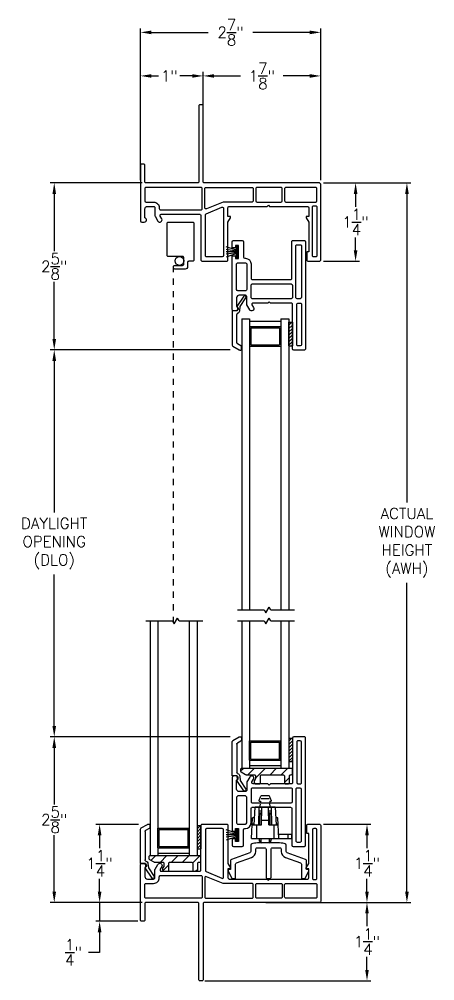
# Model space of a CAD drawing. Extents: x 135.6 to 155, y 16.5 to 43.5.
# Drawn here: x 143.44 to 150.07, y 28.18 to 43.54 of the extents above; entities that cross this region are included whole.
import ezdxf

# ---------------------------------------------------------------- set-up
doc = ezdxf.new("R2010")
doc.units = 0
doc.header["$LTSCALE"] = 0.3
doc.header["$MEASUREMENT"] = 0
doc.linetypes.add('HIDDEN2', pattern=[0.1875, 0.125, -0.0625])
for name, color, linetype in [('DIM2', 8, 'Continuous'), ('HIDDEN', 1, 'HIDDEN2'), ('IGU34$0$PART', 8, 'Continuous'), ('IM6657MI$0$PART', 7, 'Continuous'), ('PART', 7, 'Continuous'), ('SCREW', 8, 'Continuous'), ('SETAPE02$0$HATCH', 1, 'Continuous'), ('SETAPE02$0$PART', 7, 'Continuous'), ('VA5067SB$0$HATCH', 1, 'Continuous'), ('VA5067SB$0$PART', 7, 'Continuous'), ('va8908gb$0$SECTION', 7, 'Continuous'), ('VA8915$0$PART', 7, 'Continuous'), ('VX5088$0$PART', 7, 'Continuous'), ('VX5167$0$BRKAWAY', 7, 'Continuous'), ('VX5167$0$PART', 7, 'Continuous'), ('WSFIN03$0$PART', 8, 'Continuous')]:
    doc.layers.add(name, color=color, linetype=linetype)
doc.styles.add('ARCHITECTURAL', font='simplex.shx')
doc.dimstyles.new('DIM-MMSTACKED', dxfattribs={"dimscale": 0, "dimtxt": 0.125, "dimasz": 0.125, "dimexe": 0.063, "dimexo": 0.063, "dimgap": 0.07, "dimtad": 0, "dimtih": 1, "dimtoh": 1, "dimdec": 4, "dimzin": 4, "dimdsep": 46, "dimlunit": 4, "dimtxsty": 'ARCHITECTURAL', "dimcen": 0.02, "dimclrt": 7, "dimadec": 0, "dimazin": 0, "dimtfac": 0.75, "dimtdec": 4, "dimtmove": 2, "dimatfit": 3, "dimfxl": 0, "dimfrac": 1, "dimtolj": 1, "dimtzin": 4, "dimarcsym": 0})

# ---------------------------------------------------------------- blocks, each defined once
blk = doc.blocks.new('*X29')
at = {"color": 0}
for p, q in [((18.182, 6.038), (18.234, 6.09)), ((18.182, 5.985), (18.244, 6.047)), ((18.182, 5.932), (18.244, 5.994)), ((18.182, 5.879), (18.244, 5.941)), ((18.182, 5.826), (18.244, 5.888)), ((18.182, 5.773), (18.244, 5.835)), ((18.182, 5.72), (18.244, 5.782)), ((18.23, 5.715), (18.244, 5.729))]:
    blk.add_line(p, q, dxfattribs=at)
blk = doc.blocks.new('SETAPE02', base_point=(18.182, 5.715))
at = {"layer": 'SETAPE02$0$PART', "linetype": 'Continuous'}
for p, q in [((18.182, 6.09), (18.182, 5.715)), ((18.182, 6.09), (18.244, 6.09)), ((18.244, 6.09), (18.244, 5.715)), ((18.182, 5.715), (18.232, 5.715))]:
    blk.add_line(p, q, dxfattribs=at)
at = {"layer": 'SETAPE02$0$PART'}
blk.add_line((18.182, 5.715), (18.244, 5.715), dxfattribs=at)
at = {"layer": 'SETAPE02$0$HATCH'}
blk.add_blockref('*X29', (0, 0), dxfattribs=at)
blk = doc.blocks.new('WSFIN03', base_point=(1.782, 6.968))
at = {"layer": 'WSFIN03$0$PART', "linetype": 'Continuous'}
for p, q in [((1.797, 6.873), (1.797, 7.063)), ((1.797, 7.063), (1.817, 7.063)), ((1.817, 7.063), (1.817, 6.873)), ((1.817, 6.996), (1.982, 7.051)), ((1.817, 6.981), (1.982, 7.005)), ((1.817, 6.968), (1.982, 6.968)), ((1.817, 6.955), (1.982, 6.931)), ((1.817, 6.94), (1.982, 6.885)), ((1.817, 6.873), (1.797, 6.873))]:
    blk.add_line(p, q, dxfattribs=at)
at = {"layer": 'WSFIN03$0$PART'}
blk.add_line((1.817, 6.873), (1.817, 6.873), dxfattribs=at)
blk = doc.blocks.new('VA5067SB', base_point=(0.205, 0))
at = {"layer": 'VA5067SB$0$HATCH'}
h = blk.add_hatch(dxfattribs=at)
h.set_pattern_fill('ANSI31', color=256, style=0)
h.paths.add_polyline_path([(0.62, 0.225, 0.414214), (0.6, 0.245), (-0.19, 0.245, 0.414214), (-0.21, 0.225), (-0.21, 0.207, 0.267949), (-0.2, 0.189), (-0.128, 0.148, 0.131652), (-0.118, 0.145), (0.01, 0.145, -0.414214), (0.03, 0.125), (0.03, 0.086, -0.131652), (0.027, 0.076), (0.01, 0.046), (0.01, 0.02, 0.414214), (0.03, 0), (0.09, 0, 0.414214), (0.11, 0.02), (0.11, 0.125, -0.414214), (0.13, 0.145), (0.47, 0.145, -0.414214), (0.49, 0.125), (0.49, 0.02, 0.414214), (0.51, 0), (0.55, 0, 0.414214), (0.57, 0.02), (0.57, 0.125, -0.414214), (0.59, 0.145), (0.6, 0.145, 0.414214), (0.62, 0.165)])
at = {"layer": 'VA5067SB$0$PART'}
blk.add_line((-0.21, 0.225), (-0.21, 0.207), dxfattribs=at)
blk.add_lwpolyline([(-0.21, 0.207, 0.267949), (-0.2, 0.189), (-0.128, 0.148, 0.131652), (-0.118, 0.145), (0.01, 0.145, -0.414214), (0.03, 0.125), (0.03, 0.086, -0.131652), (0.027, 0.076), (0.01, 0.046), (0.01, 0.02, 0.414214), (0.03, 0), (0.09, 0, 0.414214), (0.11, 0.02), (0.11, 0.125, -0.414214), (0.13, 0.145), (0.47, 0.145, -0.414214), (0.49, 0.125), (0.49, 0.02, 0.414214), (0.51, 0), (0.55, 0, 0.414214), (0.57, 0.02), (0.57, 0.125, -0.414214), (0.59, 0.145), (0.6, 0.145, 0.414214), (0.62, 0.165), (0.62, 0.225, 0.414214), (0.6, 0.245), (-0.19, 0.245, 0.414214), (-0.21, 0.225)], format="xyb", dxfattribs=at)
blk = doc.blocks.new('BRK')
for p, q in [((0, 0), (0.424, 0)), ((0.424, 0), (0.452, -0.048)), ((0.452, -0.048), (0.505, 0.044)), ((0.53, 0), (0.505, 0.044)), ((0.53, 0), (0.911, 0))]:
    blk.add_line(p, q)
blk = doc.blocks.new('VX5088', base_point=(0.095, 1.09))
at = {"layer": 'VX5088$0$PART'}
for points in [[(0, 1.105), (0, 0.245), (0.05, 0.245), (0.05, 0.288), (0.1, 0.288), (0.1, 0.078), (0.05, 0.078), (0.05, 0.12), (0, 0.12), (0, 0.02, 0.414213), (0.02, 0), (0.16, 0, 0.414213), (0.18, 0.02), (0.18, 0.265, -0.414213), (0.2, 0.285), (0.21, 0.285, 0.414213), (0.3, 0.375), (0.3, 0.605, -0.414214), (0.32, 0.625), (0.93, 0.625, -0.414214), (0.95, 0.605), (0.95, 0.02, 0.414214), (0.97, 0), (1.15, 0, 0.414213), (1.17, 0.02), (1.17, 1.73, 0.414214), (1.15, 1.75), (0.983, 1.75, 0.414213), (0.963, 1.73), (0.963, 1.02, -0.414214), (0.943, 1), (0.61, 1), (0.59, 0.98), (0.57, 1), (0.331, 1, -0.577409), (0.314, 1.03), (0.338, 1.072, 0.999006), (0.278, 1.108), (0.233, 1.03, 0.131697), (0.23, 1.02), (0.23, 0.895, -0.414214), (0.21, 0.875), (0.11, 0.875, -0.414214), (0.07, 0.915), (0.07, 1.056, 0.33168), (0.095, 1.09, 0.414214), (0.06, 1.125), (0.02, 1.125, 0.414214)], [(0.21, 0.805), (0.09, 0.805, 0.414213), (0.07, 0.785), (0.07, 0.375, 0.414214), (0.09, 0.355), (0.21, 0.355, 0.414213), (0.23, 0.375), (0.23, 0.785, 0.414214)]]:
    blk.add_lwpolyline(points, format="xyb", close=True, dxfattribs=at)
at = {"layer": 'VX5088$0$PART', "linetype": 'Continuous'}
for points in [[(1.085, 1.685), (1.048, 1.685, 0.414214), (1.028, 1.665), (1.028, 1.02, 0.414213), (1.048, 1), (1.085, 1, 0.414214), (1.105, 1.02), (1.105, 1.665, 0.414213)], [(0.94, 0.93), (0.32, 0.93, 0.414214), (0.3, 0.91), (0.3, 0.715, 0.414214), (0.32, 0.695), (0.94, 0.695, 0.414213), (0.96, 0.715), (0.96, 0.91, 0.414214)], [(1.085, 0.93), (1.035, 0.93, 0.414214), (1.015, 0.91), (1.015, 0.09, 0.414214), (1.035, 0.07), (1.085, 0.07, 0.414214), (1.105, 0.09), (1.105, 0.91, 0.414213)]]:
    blk.add_lwpolyline(points, format="xyb", close=True, dxfattribs=at)
blk = doc.blocks.new('*D95')
at = {"color": 0, "lineweight": -2, "ltscale": 3.333333}
for p, q in [((145.371, 40.964), (145.371, 42.693)), ((146.371, 41.484), (146.371, 42.693)), ((145.546, 42.63), (145.661, 42.63)), ((146.196, 42.63), (146.001, 42.63))]:
    blk.add_line(p, q, dxfattribs=at)
at = {"color": 0, "ltscale": 3.333333}
for points in [[(145.546, 42.659), (145.546, 42.601), (145.371, 42.63)], [(146.196, 42.659), (146.196, 42.601), (146.371, 42.63)]]:
    blk.add_solid(points, dxfattribs=at)
at = {"layer": 'Defpoints', "color": 0, "ltscale": 3.333333}
for p in [(146.371, 42.63), (146.371, 41.421), (145.371, 40.901)]:
    blk.add_point(p, dxfattribs=at)
at = {"color": 7, "ltscale": 3.333333, "insert": (145.831, 42.63), "char_height": 0.175, "attachment_point": 5, "style": 'ARCHITECTURAL'}
blk.add_mtext('\\A1;1"', dxfattribs=at)
blk = doc.blocks.new('*D96')
at = {"color": 0, "lineweight": -2, "ltscale": 3.333333}
for p, q in [((146.371, 42.214), (146.371, 42.693)), ((148.247, 40.964), (148.247, 42.693)), ((146.546, 42.63), (146.968, 42.63)), ((148.072, 42.63), (147.65, 42.63))]:
    blk.add_line(p, q, dxfattribs=at)
at = {"color": 0, "ltscale": 3.333333}
for points in [[(146.546, 42.659), (146.546, 42.601), (146.371, 42.63)], [(148.072, 42.659), (148.072, 42.601), (148.247, 42.63)]]:
    blk.add_solid(points, dxfattribs=at)
at = {"layer": 'Defpoints', "color": 0, "ltscale": 3.333333}
for p in [(148.247, 42.63), (146.371, 42.151), (148.247, 40.901)]:
    blk.add_point(p, dxfattribs=at)
at = {"color": 7, "ltscale": 3.333333, "insert": (147.309, 42.63), "char_height": 0.175, "attachment_point": 5, "style": 'ARCHITECTURAL'}
blk.add_mtext('\\A1;1\\S7/8;"', dxfattribs=at)
blk = doc.blocks.new('*D97')
at = {"color": 0, "lineweight": -2, "ltscale": 3.333333}
for p, q in [((145.399, 40.921), (143.932, 40.921)), ((143.995, 40.746), (143.995, 39.833)), ((143.995, 38.43), (143.995, 39.343)), ((146.801, 38.255), (143.932, 38.255))]:
    blk.add_line(p, q, dxfattribs=at)
at = {"color": 0, "ltscale": 3.333333}
for points in [[(143.966, 40.746), (144.024, 40.746), (143.995, 40.921)], [(143.966, 38.43), (144.024, 38.43), (143.995, 38.255)]]:
    blk.add_solid(points, dxfattribs=at)
at = {"layer": 'Defpoints', "color": 0, "ltscale": 3.333333}
for p in [(145.462, 40.921), (143.995, 38.255), (146.864, 38.255)]:
    blk.add_point(p, dxfattribs=at)
at = {"color": 7, "ltscale": 3.333333, "insert": (143.995, 39.588), "char_height": 0.175, "attachment_point": 5, "style": 'ARCHITECTURAL'}
blk.add_mtext('\\A1;2\\S5/8;"', dxfattribs=at)
blk = doc.blocks.new('*D98')
at = {"color": 0, "lineweight": -2, "ltscale": 3.333333}
for p, q in [((146.801, 32.075), (143.932, 32.075)), ((143.995, 31.9), (143.995, 30.998)), ((143.995, 29.606), (143.995, 30.508)), ((145.398, 29.431), (143.932, 29.431))]:
    blk.add_line(p, q, dxfattribs=at)
at = {"color": 0, "ltscale": 3.333333}
for points in [[(143.966, 31.9), (144.024, 31.9), (143.995, 32.075)], [(143.966, 29.606), (144.024, 29.606), (143.995, 29.431)]]:
    blk.add_solid(points, dxfattribs=at)
at = {"layer": 'Defpoints', "color": 0, "ltscale": 3.333333}
for p in [(146.864, 32.075), (143.995, 29.431), (145.461, 29.431)]:
    blk.add_point(p, dxfattribs=at)
at = {"color": 7, "ltscale": 3.333333, "insert": (143.995, 30.753), "char_height": 0.175, "attachment_point": 5, "style": 'ARCHITECTURAL'}
blk.add_mtext('\\A1;2\\S5/8;"', dxfattribs=at)
blk = doc.blocks.new('*D99')
at = {"color": 0, "lineweight": -2, "ltscale": 3.333333}
for p, q in [((145.337, 30.679), (144.656, 30.679)), ((144.719, 30.504), (144.719, 30.3)), ((144.719, 29.606), (144.719, 29.81)), ((145.398, 29.431), (144.656, 29.431))]:
    blk.add_line(p, q, dxfattribs=at)
at = {"color": 0, "ltscale": 3.333333}
for points in [[(144.689, 30.504), (144.748, 30.504), (144.719, 30.679)], [(144.689, 29.606), (144.748, 29.606), (144.719, 29.431)]]:
    blk.add_solid(points, dxfattribs=at)
at = {"layer": 'Defpoints', "color": 0, "ltscale": 3.333333}
for p in [(145.4, 30.679), (144.719, 29.431), (145.461, 29.431)]:
    blk.add_point(p, dxfattribs=at)
at = {"color": 7, "ltscale": 3.333333, "insert": (144.719, 30.055), "char_height": 0.175, "attachment_point": 5, "style": 'ARCHITECTURAL'}
blk.add_mtext('\\A1;1\\S1/4;"', dxfattribs=at)
blk = doc.blocks.new('*D101')
at = {"color": 0, "lineweight": -2, "ltscale": 3.333333}
for p, q in [((148.29, 40.921), (149.685, 40.921)), ((149.622, 40.746), (149.622, 35.817)), ((149.622, 29.606), (149.622, 34.535)), ((148.289, 29.431), (149.685, 29.431))]:
    blk.add_line(p, q, dxfattribs=at)
at = {"color": 0, "ltscale": 3.333333}
for points in [[(149.593, 40.746), (149.652, 40.746), (149.622, 40.921)], [(149.593, 29.606), (149.652, 29.606), (149.622, 29.431)]]:
    blk.add_solid(points, dxfattribs=at)
at = {"layer": 'Defpoints', "color": 0, "ltscale": 3.333333}
for p in [(148.227, 40.921), (148.226, 29.431), (149.622, 29.431)]:
    blk.add_point(p, dxfattribs=at)
at = {"color": 7, "ltscale": 3.333333, "insert": (149.622, 35.176), "char_height": 0.175, "attachment_point": 5, "style": 'ARCHITECTURAL'}
blk.add_mtext('\\A1;ACTUAL\\PWINDOW\\PHEIGHT\\P(AWH)', dxfattribs=at)
blk = doc.blocks.new('*D102')
at = {"color": 0, "lineweight": -2, "ltscale": 3.333333}
for p, q in [((146.801, 38.255), (143.932, 38.255)), ((143.995, 38.08), (143.995, 35.66)), ((143.995, 32.25), (143.995, 34.67)), ((146.801, 32.075), (143.932, 32.075))]:
    blk.add_line(p, q, dxfattribs=at)
at = {"color": 0, "ltscale": 3.333333}
for points in [[(143.966, 38.08), (144.024, 38.08), (143.995, 38.255)], [(143.966, 32.25), (144.024, 32.25), (143.995, 32.075)]]:
    blk.add_solid(points, dxfattribs=at)
at = {"layer": 'Defpoints', "color": 0, "ltscale": 3.333333}
for p in [(146.864, 38.255), (143.995, 32.075), (146.864, 32.075)]:
    blk.add_point(p, dxfattribs=at)
at = {"color": 7, "ltscale": 3.333333, "insert": (143.995, 35.165), "char_height": 0.175, "attachment_point": 5, "style": 'ARCHITECTURAL'}
blk.add_mtext('\\A1;DAYLIGHT\\POPENING\\P(DLO)', dxfattribs=at)
blk = doc.blocks.new('*D103')
at = {"color": 0, "lineweight": -2, "ltscale": 3.333333}
for p, q in [((148.289, 30.681), (149.048, 30.681)), ((148.985, 30.506), (148.985, 30.301)), ((148.985, 29.606), (148.985, 29.811)), ((148.289, 29.431), (149.048, 29.431))]:
    blk.add_line(p, q, dxfattribs=at)
at = {"color": 0, "ltscale": 3.333333}
for points in [[(148.956, 30.506), (149.014, 30.506), (148.985, 30.681)], [(148.956, 29.606), (149.014, 29.606), (148.985, 29.431)]]:
    blk.add_solid(points, dxfattribs=at)
at = {"layer": 'Defpoints', "color": 0, "ltscale": 3.333333}
for p in [(148.226, 30.681), (148.226, 29.431), (148.985, 29.431)]:
    blk.add_point(p, dxfattribs=at)
at = {"color": 7, "ltscale": 3.333333, "insert": (148.985, 30.056), "char_height": 0.175, "attachment_point": 5, "style": 'ARCHITECTURAL'}
blk.add_mtext('\\A1;1\\S1/4;"', dxfattribs=at)
blk = doc.blocks.new('*D104')
at = {"color": 0, "lineweight": -2, "ltscale": 3.333333}
for p, q in [((148.29, 40.921), (148.866, 40.921)), ((148.803, 40.746), (148.803, 40.541)), ((148.803, 39.846), (148.803, 40.051)), ((148.29, 39.671), (148.866, 39.671))]:
    blk.add_line(p, q, dxfattribs=at)
at = {"color": 0, "ltscale": 3.333333}
for points in [[(148.774, 40.746), (148.832, 40.746), (148.803, 40.921)], [(148.774, 39.846), (148.832, 39.846), (148.803, 39.671)]]:
    blk.add_solid(points, dxfattribs=at)
at = {"layer": 'Defpoints', "color": 0, "ltscale": 3.333333}
for p in [(148.227, 40.921), (148.227, 39.671), (148.803, 39.671)]:
    blk.add_point(p, dxfattribs=at)
at = {"color": 7, "ltscale": 3.333333, "insert": (148.803, 40.296), "char_height": 0.175, "attachment_point": 5, "style": 'ARCHITECTURAL'}
blk.add_mtext('\\A1;1\\S1/4;"', dxfattribs=at)
blk = doc.blocks.new('A$C385A3BBA')
at = {"layer": 'VA8915$0$PART'}
blk.add_lwpolyline([(-0.605, -0.425), (-0.645, -0.425), (-0.645, -0.445), (-0.585, -0.57), (-0.525, -0.57), (-0.525, -0.339, -0.315299), (-0.512, -0.32), (-0.27, -0.232, 0.315299), (-0.204, -0.138), (-0.204, -0.1, -0.414214), (-0.184, -0.08), (-0.06, -0.08, -0.414214), (-0.04, -0.1), (-0.04, -0.55, 0.414214), (-0.02, -0.57), (0.02, -0.57, 0.414214), (0.04, -0.55), (0.04, -0.1, -0.414214), (0.06, -0.08), (0.184, -0.08, -0.414214), (0.204, -0.1), (0.204, -0.138, 0.315299), (0.27, -0.232), (0.512, -0.32, -0.315299), (0.525, -0.339), (0.525, -0.57), (0.585, -0.57), (0.645, -0.445), (0.645, -0.425), (0.605, -0.425), (0.605, -0.283, 0.315299), (0.592, -0.264), (0.297, -0.157, -0.315299), (0.284, -0.138), (0.284, -0.048, 0.366701), (0.251, -0.008, 0.041247), (0.149, 0), (-0.149, 0, 0.041247), (-0.251, -0.008, 0.366701), (-0.284, -0.048), (-0.284, -0.138, -0.315299), (-0.297, -0.157), (-0.592, -0.264, 0.315299), (-0.605, -0.283)], format="xyb", close=True, dxfattribs=at)
blk = doc.blocks.new('*D105')
at = {"color": 0, "lineweight": -2, "ltscale": 3.333333}
for p, q in [((147.372, 29.431), (149.048, 29.431)), ((148.985, 29.256), (148.985, 29.051)), ((148.985, 28.356), (148.985, 28.561)), ((146.399, 28.181), (149.048, 28.181))]:
    blk.add_line(p, q, dxfattribs=at)
at = {"color": 0, "ltscale": 3.333333}
for points in [[(148.956, 29.256), (149.014, 29.256), (148.985, 29.431)], [(148.956, 28.356), (149.014, 28.356), (148.985, 28.181)]]:
    blk.add_solid(points, dxfattribs=at)
at = {"layer": 'Defpoints', "color": 0, "ltscale": 3.333333}
for p in [(147.309, 29.431), (148.985, 29.431), (146.336, 28.181)]:
    blk.add_point(p, dxfattribs=at)
at = {"color": 7, "ltscale": 3.333333, "insert": (148.985, 28.806), "char_height": 0.175, "attachment_point": 5, "style": 'ARCHITECTURAL'}
blk.add_mtext('\\A1;1\\S1/4;"', dxfattribs=at)
blk = doc.blocks.new('VX5167', base_point=(-0.355, 6.812))
at = {"layer": 'VX5167$0$BRKAWAY'}
blk.add_lwpolyline([(0.57, 6.222, 0.414214), (0.55, 6.202), (0.55, 4.992, -0.414214), (0.53, 4.972), (0.5, 4.972, -0.414214), (0.48, 4.992), (0.48, 6.202, 0.414214), (0.46, 6.222)], format="xyb", dxfattribs=at)
at = {"layer": 'VX5167$0$PART'}
blk.add_lwpolyline([(0.46, 6.222), (-0.36, 6.222, 0.414214), (-0.38, 6.202), (-0.38, 5.942, -0.414214), (-0.4, 5.922), (-0.43, 5.922, -0.414214), (-0.45, 5.942), (-0.45, 6.827, -0.414213), (-0.43, 6.847), (-0.39, 6.847, -0.86489), (-0.38, 6.779), (-0.38, 6.637, 0.414214), (-0.34, 6.597), (-0.24, 6.597, 0.414214), (-0.22, 6.617), (-0.22, 6.742, -0.131697), (-0.217, 6.752), (-0.172, 6.83, -0.999006), (-0.111, 6.795), (-0.136, 6.752, 0.577409), (-0.119, 6.722), (0.495, 6.722, 0.414214), (0.515, 6.742), (0.515, 7.452, -0.414214), (0.535, 7.472), (0.925, 7.472, -0.414214), (0.945, 7.452), (0.945, 6.847), (0.985, 6.777), (0.985, 6.757), (0.945, 6.757), (0.945, 6.617, 0.414214), (0.965, 6.597), (1.57, 6.597), (1.59, 6.577), (1.61, 6.597), (2.215, 6.597, 0.414213), (2.235, 6.617), (2.235, 6.757), (2.195, 6.757), (2.195, 6.777), (2.235, 6.847), (2.235, 7.322), (2.205, 7.322), (2.205, 7.452, -0.414214), (2.225, 7.472), (2.405, 7.472, -0.414214), (2.425, 7.452), (2.425, 6.242, -0.414214), (2.405, 6.222), (0.57, 6.222)], format="xyb", dxfattribs=at)
blk.add_lwpolyline([(0.605, 7.402, 0.414214), (0.585, 7.382), (0.585, 6.735, 0.299454), (0.598, 6.717), (0.848, 6.609, 0.539108), (0.875, 6.628), (0.875, 7.382, 0.414213), (0.855, 7.402)], format="xyb", close=True, dxfattribs=at)
at = {"layer": 'VX5167$0$PART', "linetype": 'Continuous'}
for points in [[(2.345, 7.402), (2.315, 7.402, 0.414214), (2.295, 7.382), (2.295, 6.607, 0.414214), (2.315, 6.587), (2.345, 6.587, 0.414214), (2.365, 6.607), (2.365, 7.382, 0.414214)], [(-0.38, 6.312), (-0.38, 6.507, -0.414214), (-0.36, 6.527), (-0.24, 6.527, 0.414214), (-0.15, 6.617), (-0.15, 6.632, -0.414214), (-0.13, 6.652), (0.515, 6.652, -0.414214), (0.535, 6.632), (0.535, 6.312, -0.414214), (0.515, 6.292), (-0.36, 6.292, -0.414214)], [(1.33, 6.292, 0.414214), (1.35, 6.312), (1.35, 6.507, 0.414214), (1.33, 6.527), (0.871, 6.527), (0.603, 6.634, 0.539108), (0.575, 6.616), (0.575, 6.312, 0.414214), (0.595, 6.292)], [(1.39, 6.312), (1.39, 6.507, -0.414214), (1.41, 6.527), (1.79, 6.527, -0.414214), (1.81, 6.507), (1.81, 6.312, -0.414214), (1.79, 6.292), (1.41, 6.292, -0.414214)], [(1.85, 6.312), (1.85, 6.507, -0.414214), (1.87, 6.527), (2.345, 6.527, -0.414214), (2.365, 6.507), (2.365, 6.312, -0.414214), (2.345, 6.292), (1.87, 6.292, -0.414214)]]:
    blk.add_lwpolyline(points, format="xyb", close=True, dxfattribs=at)
blk = doc.blocks.new('*D106')
at = {"color": 0, "lineweight": -2, "ltscale": 3.333333}
for p, q in [((144.719, 29.606), (144.719, 29.781)), ((145.398, 29.431), (144.656, 29.431)), ((144.719, 29.431), (144.719, 29.131)), ((145.328, 29.131), (144.656, 29.131)), ((144.719, 28.956), (144.719, 28.634)), ((144.719, 28.634), (144.544, 28.634))]:
    blk.add_line(p, q, dxfattribs=at)
at = {"color": 0, "ltscale": 3.333333}
for points in [[(144.689, 29.606), (144.748, 29.606), (144.719, 29.431)], [(144.689, 28.956), (144.748, 28.956), (144.719, 29.131)]]:
    blk.add_solid(points, dxfattribs=at)
at = {"layer": 'Defpoints', "color": 0, "ltscale": 3.333333}
for p in [(144.719, 29.431), (145.461, 29.431), (145.391, 29.131)]:
    blk.add_point(p, dxfattribs=at)
at = {"color": 7, "ltscale": 3.333333, "insert": (144.303, 28.634), "char_height": 0.175, "attachment_point": 5, "style": 'ARCHITECTURAL'}
blk.add_mtext('\\A1;\\S1/4;"', dxfattribs=at)
blk = doc.blocks.new('va8908gb')
at = {"layer": 'va8908gb$0$SECTION', "linetype": 'Continuous'}
for p, q in [((-0.08, 0.638), (-0.08, 0.597)), ((-0.053, 0.648), (-0.07, 0.648)), ((0.056, 0.588), (-0.043, 0.646)), ((-0.07, 0.58), (-0.015, 0.548)), ((-0.005, 0.531), (-0.005, 0.079)), ((0.066, 0.023), (0.066, 0.571)), ((-0.052, 0.021), (-0.061, -0.049)), ((-0.019, -0.031), (-0.013, 0.023)), ((-0.013, 0.023), (0.066, 0.023)), ((-0.061, -0.049), (-0.15, -0.188)), ((-0.12, -0.212), (-0.005, -0.049)), ((-0.005, -0.049), (-0.019, -0.031))]:
    blk.add_line(p, q, dxfattribs=at)
for centre, radius, start, end in [((-0.07, 0.638), 0.01, 90, 180), ((-0.053, 0.628), 0.02, 60, 90), ((-0.06, 0.597), 0.02, 180, 240), ((-0.025, 0.531), 0.02, 0, 60), ((0.046, 0.571), 0.02, 0, 60), ((-0.005, 0.015), 0.047, 106.5434, 173.2678), ((-0.025, 0.079), 0.02, 286.5434, 0), ((-0.134, -0.198), 0.0195, 145.2774, 314.15)]:
    blk.add_arc(centre, radius, start, end, dxfattribs=at)
blk = doc.blocks.new('*D107')
at = {"color": 0, "lineweight": -2, "ltscale": 3.333333}
for p, q in [((145.371, 41.264), (145.371, 43.389)), ((145.546, 43.326), (146.451, 43.326)), ((148.071, 43.326), (147.166, 43.326)), ((148.246, 40.964), (148.246, 43.389))]:
    blk.add_line(p, q, dxfattribs=at)
at = {"color": 0, "ltscale": 3.333333}
for points in [[(145.546, 43.355), (145.546, 43.296), (145.371, 43.326)], [(148.071, 43.355), (148.071, 43.296), (148.246, 43.326)]]:
    blk.add_solid(points, dxfattribs=at)
at = {"layer": 'Defpoints', "color": 0, "ltscale": 3.333333}
for p in [(148.246, 43.326), (145.371, 41.201), (148.246, 40.901)]:
    blk.add_point(p, dxfattribs=at)
at = {"color": 7, "ltscale": 3.333333, "insert": (146.809, 43.326), "char_height": 0.175, "attachment_point": 5, "style": 'ARCHITECTURAL'}
blk.add_mtext('\\A1;2\\S7/8;"', dxfattribs=at)

msp = doc.modelspace()

# ---------------------------------------------------------------- linework, layer by layer
at = {"layer": 'HIDDEN'}
msp.add_line((145.8999, 33.8953), (145.8971, 39.5537), dxfattribs=at)
at = {"layer": 'IGU34$0$PART', "linetype": 'Continuous'}
for p, q in [((146.9864, 38.7528), (147.1114, 38.7528)), ((146.9864, 38.7528), (146.9864, 34.1045)), ((147.1114, 38.7528), (147.1114, 34.1045)), ((147.1114, 38.7128), (147.6114, 38.7128)), ((147.6114, 38.7528), (147.6114, 34.1045)), ((147.6114, 38.7528), (147.7364, 38.7528)), ((147.7364, 38.7528), (147.7364, 34.1045)), ((147.1114, 38.6278), (147.1114, 38.3158)), ((147.1114, 38.6278), (147.6114, 38.6278)), ((147.1314, 38.6078), (147.5914, 38.6078)), ((147.1314, 38.6078), (147.1314, 38.3358)), ((147.5914, 38.6078), (147.5914, 38.3358)), ((147.6114, 38.6278), (147.6114, 38.3158)), ((147.1114, 38.3158), (147.6114, 38.3158)), ((147.1314, 38.3358), (147.5914, 38.3358)), ((146.9864, 33.9282), (146.9864, 31.5768)), ((147.1114, 33.9282), (147.1114, 31.5768)), ((147.6114, 33.9282), (147.6114, 31.5768)), ((147.7364, 33.9282), (147.7364, 31.5768)), ((147.1114, 31.7018), (147.1114, 32.0138)), ((147.1114, 32.0138), (147.6114, 32.0138)), ((147.1314, 31.7218), (147.1314, 31.9938)), ((147.1314, 31.9938), (147.5914, 31.9938)), ((147.5914, 31.7218), (147.5914, 31.9938)), ((147.6114, 31.7018), (147.6114, 32.0138)), ((147.1114, 31.7018), (147.6114, 31.7018)), ((147.1314, 31.7218), (147.5914, 31.7218)), ((146.9864, 31.5768), (147.1114, 31.5768)), ((147.1114, 31.6168), (147.6114, 31.6168)), ((147.6114, 31.5768), (147.7364, 31.5768))]:
    msp.add_line(p, q, dxfattribs=at)
at = {"layer": 'IM6657MI$0$PART'}
for p, q in [((147.2644, 31.0471), (147.2653, 31.0633)), ((147.2644, 31.0471), (147.2856, 31.0471)), ((147.2944, 31.0921), (147.4264, 31.0921)), ((147.2994, 31.1421), (147.4214, 31.1421)), ((147.4352, 31.0471), (147.4564, 31.0471)), ((147.4556, 31.0633), (147.4564, 31.0471)), ((147.1853, 30.6721), (147.2, 30.9521)), ((147.5209, 30.9521), (147.2, 30.9521)), ((147.2591, 30.9521), (147.2543, 30.6721)), ((147.3043, 30.8921), (147.2886, 30.8921)), ((147.3037, 30.8631), (147.2976, 30.8631)), ((147.2976, 30.6721), (147.2976, 30.8631)), ((147.3004, 30.6721), (147.3053, 30.9521)), ((147.4204, 30.6721), (147.4155, 30.9521)), ((147.4323, 30.8921), (147.4166, 30.8921)), ((147.4232, 30.8631), (147.4171, 30.8631)), ((147.4232, 30.8631), (147.4232, 30.6721)), ((147.4666, 30.6721), (147.4617, 30.9521)), ((147.5209, 30.9521), (147.5355, 30.6721)), ((147.1412, 30.4521), (147.1585, 30.7811)), ((147.191, 30.7811), (147.1584, 30.7811)), ((147.2654, 30.7216), (147.2551, 30.7216)), ((147.2654, 30.8091), (147.2677, 30.8357)), ((147.2654, 30.8091), (147.2654, 30.6721)), ((147.2677, 30.6721), (147.2677, 30.8357)), ((147.4192, 30.7421), (147.3016, 30.7421)), ((147.4531, 30.8357), (147.4531, 30.6721)), ((147.4531, 30.8357), (147.4554, 30.8091)), ((147.4554, 30.8091), (147.4554, 30.6721)), ((147.4657, 30.7216), (147.4554, 30.7216)), ((147.5624, 30.7811), (147.5298, 30.7811)), ((147.5796, 30.4521), (147.5624, 30.7811)), ((147.1527, 30.6721), (147.3004, 30.6721)), ((147.1537, 30.69), (147.1862, 30.69)), ((147.2223, 30.6721), (147.2204, 30.4521)), ((147.4204, 30.6721), (147.5681, 30.6721)), ((147.4985, 30.6721), (147.5004, 30.4521)), ((147.5346, 30.69), (147.5672, 30.69)), ((147.1412, 30.4521), (147.7854, 30.4521)), ((147.2654, 30.4521), (147.2654, 30.4371)), ((147.2654, 30.4371), (147.2677, 30.4105)), ((147.2677, 30.4105), (147.2677, 30.4521)), ((147.2976, 30.3831), (147.2976, 30.4521)), ((147.4232, 30.4521), (147.4232, 30.3831)), ((147.4531, 30.4521), (147.4531, 30.4105)), ((147.4531, 30.4105), (147.4554, 30.4371)), ((147.4554, 30.4521), (147.4554, 30.4371)), ((147.5759, 30.5221), (147.7842, 30.5221)), ((147.7254, 30.4521), (147.7275, 30.5221)), ((147.7854, 30.4521), (147.7842, 30.5221)), ((147.4232, 30.3831), (147.2976, 30.3831))]:
    msp.add_line(p, q, dxfattribs=at)
for centre, radius, start, end in [((147.2886, 30.8611), 0.031, 90, 179), ((147.2976, 30.8331), 0.03, 90, 175), ((147.4232, 30.8331), 0.03, 5, 90), ((147.4323, 30.8611), 0.031, 1, 90), ((147.2976, 30.4131), 0.03, 185, 270), ((147.4232, 30.4131), 0.03, 270, 355)]:
    msp.add_arc(centre, radius, start, end, dxfattribs=at)
for points, start_tangent, end_tangent in [([(147.2653, 31.0633), (147.2769, 31.0909), (147.2882, 31.1172), (147.2994, 31.1421)], (0.3836052, 0.9234972), (0.419353, 0.9078233)), ([(147.2856, 31.0471), (147.2854, 31.0155), (147.2854, 31.0104)], (-0.0058379, -0.999983), (-0.0046269, -0.9999893)), ([(147.4556, 31.0633), (147.444, 31.0909), (147.4326, 31.1172), (147.4214, 31.1421)], (-0.3836052, 0.9234972), (-0.419353, 0.9078233)), ([(147.4352, 31.0471), (147.4354, 31.0155), (147.4354, 31.0104)], (0.0058379, -0.999983), (0.0046269, -0.9999893)), ([(147.2792, 30.9527), (147.2842, 30.9995)], (0.1067394, 0.994287), (0.1077688, 0.994176)), ([(147.4416, 30.9527), (147.4366, 30.9995), (147.4354, 31.0104)], (-0.1067394, 0.994287), (-0.1080439, 0.9941461))]:
    msp.add_spline(points, degree=3, dxfattribs=dict(at, start_tangent=start_tangent, end_tangent=end_tangent))
at = {"layer": 'PART', "color": 8, "linetype": 'Continuous'}
for p, q in [((145.5249, 33.9288), (145.5249, 30.1814)), ((145.6499, 33.9288), (145.6499, 30.1814)), ((146.1499, 33.9288), (146.1499, 30.1814)), ((146.2749, 33.9288), (146.2749, 30.1814)), ((145.6499, 30.3064), (145.6499, 30.6184)), ((145.6499, 30.6184), (146.1499, 30.6184)), ((145.6699, 30.3264), (145.6699, 30.5984)), ((145.6699, 30.5984), (146.1299, 30.5984)), ((146.1299, 30.3264), (146.1299, 30.5984)), ((146.1499, 30.3064), (146.1499, 30.6184)), ((145.6499, 30.3064), (146.1499, 30.3064)), ((145.6699, 30.3264), (146.1299, 30.3264)), ((145.5249, 30.1814), (145.6499, 30.1814)), ((145.6499, 30.2214), (146.1499, 30.2214)), ((146.1499, 30.1814), (146.2749, 30.1814))]:
    msp.add_line(p, q, dxfattribs=at)
msp.add_lwpolyline([(146.0621, 39.6257), (146.0621, 39.7257, 0.4142136), (146.0421, 39.7457), (145.8171, 39.7457, -0.4142136), (145.7971, 39.7657), (145.7971, 40.2757, -0.4142136), (145.8171, 40.2957), (146.2021, 40.2957, -0.4142136), (146.2221, 40.2757), (146.2221, 39.6907, -0.4142136), (146.2021, 39.6707), (146.1421, 39.6707, 0.4142136), (146.1221, 39.6507), (146.1221, 39.5857, -0.4142136), (146.0821, 39.5457), (145.9171, 39.5457, -0.4142136), (145.8971, 39.5657), (145.8971, 39.5857, -0.4142136), (145.9171, 39.6057), (146.0421, 39.6057, 0.4142136)], format="xyb", close=True, dxfattribs=at)
msp.add_circle((145.9921, 39.6757), 0.07, dxfattribs=at)

# ---------------------------------------------------------------- block references
at = {"xscale": -1, "rotation": 180}
for name, p in [('VX5167', (145.4661, 40.3308)), ('VX5088', (146.9304, 38.913))]:
    msp.add_blockref(name, p, dxfattribs=at)
at = {"rotation": 180}
msp.add_blockref('va8908gb', (146.9024, 38.9012), dxfattribs=at)
for name, p in [('SETAPE02', (147.7339, 38.3207)), ('VX5088', (146.9304, 31.4171)), ('SETAPE02', (147.7364, 31.6821)), ('VA5067SB', (147.3812, 31.3273)), ('VX5167', (145.4661, 30.0214)), ('SETAPE02', (146.2741, 30.2864)), ('VA5067SB', (145.9189, 29.9314))]:
    msp.add_blockref(name, p)
at = {"xscale": -1}
for p in [(146.9024, 31.429), (145.4381, 30.0333)]:
    msp.add_blockref('va8908gb', p, dxfattribs=at)
at = {"layer": 'DIM2'}
for name, p in [('BRK', (146.9187, 34.1045)), ('BRK', (145.4572, 33.9282)), ('BRK', (146.9187, 33.9282)), ('A$C385A3BBA', (147.4139, 30.3831))]:
    msp.add_blockref(name, p, dxfattribs=at)
at = {"layer": 'SCREW', "rotation": 180}
for p in [(146.9354, 39.8205), (146.9354, 30.5096)]:
    msp.add_blockref('WSFIN03', p, dxfattribs=at)

# ---------------------------------------------------------------- dimensions: what is measured, and where the dimension line sits
at = {"ltscale": 3.333333}
for base, p1, p2, picture, middle in [((148.2461, 43.3256), (145.3711, 41.2008), (148.2461, 40.9008), '*D107', (146.8086, 43.3256)), ((148.246603, 42.630029), (146.371098, 42.150762), (148.246603, 40.900762), '*D96', (147.30885, 42.630029))]:
    dim = msp.add_linear_dim(base=base, p1=p1, p2=p2, dimstyle='DIM-MMSTACKED', override={"dimscale": 1, "dimtxt": 0.175, "dimasz": 0.175, "dimdec": 3, "dimpost": '\\X', "dimtfac": 1, "dimtzin": 0}, dxfattribs=at)
    dim.commit()
    dim.dimension.update_dxf_attribs({"geometry": picture, "text_midpoint": middle})
dim = msp.add_linear_dim(base=(146.3711, 42.63), p1=(145.3711, 40.9008), p2=(146.3711, 41.4208), dimstyle='DIM-MMSTACKED', override={"dimscale": 1, "dimtxt": 0.175, "dimasz": 0.175, "dimdec": 3, "dimpost": '\\X', "dimtfac": 1, "dimtzin": 0}, dxfattribs=at)
dim.commit()
dim.dimension.update_dxf_attribs({"geometry": '*D95', "text_midpoint": (145.8314, 42.63), "dimtype": 160})
for base, p1, p2, override, picture, middle in [((143.995, 38.2551), (145.4616, 40.9208), (146.8639, 38.2551), {"dimscale": 1, "dimtxt": 0.175, "dimasz": 0.175, "dimdec": 3, "dimpost": '\\X', "dimtfac": 1, "dimtzin": 0}, '*D97', (143.995, 39.5879)), ((148.8033, 39.6708), (148.2266, 40.9208), (148.2266, 39.6708), {"dimscale": 1, "dimtxt": 0.175, "dimasz": 0.175, "dimdec": 3, "dimpost": '\\X', "dimtfac": 1, "dimtzin": 0}, '*D104', (148.8033, 40.2958)), ((143.995, 29.4314), (146.8639, 32.0747), (145.4611, 29.4314), {"dimscale": 1, "dimtxt": 0.175, "dimasz": 0.175, "dimdec": 3, "dimpost": '\\X', "dimtfac": 1, "dimtzin": 0}, '*D98', (143.995, 30.753)), ((144.7186, 29.4314), (145.3996, 30.6786), (145.4611, 29.4314), {"dimscale": 1, "dimtxt": 0.175, "dimasz": 0.175, "dimdec": 3, "dimpost": '\\X', "dimtfac": 1, "dimtzin": 0}, '*D99', (144.7186, 30.055)), ((148.9851, 29.4314), (148.2261, 30.6814), (148.2261, 29.4314), {"dimscale": 1, "dimtxt": 0.175, "dimasz": 0.175, "dimdec": 3, "dimpost": '\\X', "dimtfac": 1, "dimtzin": 0}, '*D103', (148.9851, 30.0564)), ((148.9851, 29.4314), (146.3361, 28.1814), (147.3086, 29.4314), {"dimscale": 1, "dimtxt": 0.175, "dimasz": 0.175, "dimdec": 3, "dimpost": '\\X', "dimtfac": 1, "dimtmove": 0, "dimtzin": 0}, '*D105', (148.9851, 28.8064))]:
    dim = msp.add_linear_dim(base=base, p1=p1, p2=p2, angle=90, dimstyle='DIM-MMSTACKED', override=override, dxfattribs=at)
    dim.commit()
    dim.dimension.update_dxf_attribs({"geometry": picture, "text_midpoint": middle})
for base, p1, p2, text, picture, middle in [((149.6225, 29.4314), (148.2266, 40.9208), (148.2261, 29.4314), 'ACTUAL\\PWINDOW\\PHEIGHT\\P(AWH)', '*D101', (149.6225, 35.1761)), ((143.995, 32.0747), (146.8639, 38.2551), (146.8639, 32.0747), 'DAYLIGHT\\POPENING\\P(DLO)', '*D102', (143.995, 35.1649))]:
    dim = msp.add_linear_dim(base=base, p1=p1, p2=p2, angle=90, text=text, dimstyle='DIM-MMSTACKED', override={"dimscale": 1, "dimtxt": 0.175, "dimasz": 0.175, "dimdec": 3, "dimpost": '\\X', "dimtfac": 1, "dimtzin": 0}, dxfattribs=at)
    dim.commit()
    dim.dimension.update_dxf_attribs({"geometry": picture, "text_midpoint": middle})
dim = msp.add_linear_dim(base=(144.7186, 29.4314), p1=(145.3911, 29.1314), p2=(145.4611, 29.4314), angle=90, dimstyle='DIM-MMSTACKED', override={"dimscale": 1, "dimtxt": 0.175, "dimasz": 0.175, "dimdec": 3, "dimpost": '\\X', "dimtfac": 1, "dimtmove": 0, "dimtzin": 0}, dxfattribs=at)
dim.commit()
dim.dimension.update_dxf_attribs({"geometry": '*D106', "text_midpoint": (144.3028, 28.6338), "dimtype": 160})

doc.saveas('drawing.dxf')
